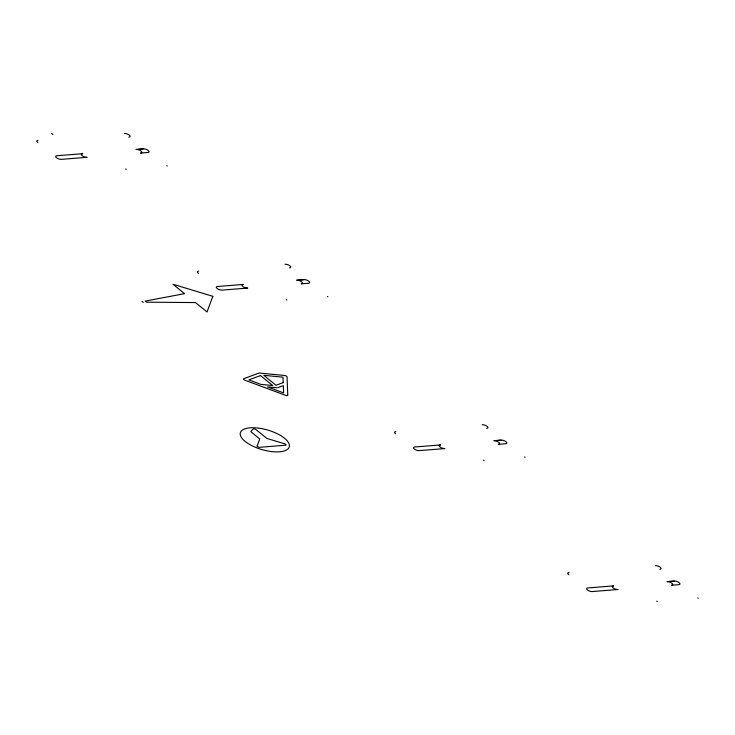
<?xml version="1.0" encoding="UTF-8"?>
<svg xmlns="http://www.w3.org/2000/svg" width="735" height="735" viewBox="0 0 735 735"><rect width="100%" height="100%" fill="white"/><g stroke="black" fill="none" stroke-linecap="round" stroke-linejoin="round"><path stroke-width="1.1" d="M277.747 387.685L283.333 385.627L283.618 392.922L267.531 386.886L276.727 387.768M138.244 149.324L143.279 148.874A3.418 1.369 16.2 0 1 147.9 150.28L148.397 150.684A3.418 1.369 16.2 0 1 147.726 152.503L140.495 153.073A3.418 1.369 16.2 0 0 141.166 151.254L140.67 150.85A3.418 1.369 16.2 0 0 136.049 149.453L143.279 148.874M298.879 280.081L303.913 279.64A3.418 1.369 16.2 0 1 308.535 281.036L309.031 281.441A3.418 1.369 16.2 0 1 308.36 283.26L301.129 283.829A3.418 1.369 16.2 0 0 301.8 282.01L301.304 281.606A3.418 1.369 16.2 0 0 296.683 280.21L303.913 279.64M496.051 440.587L501.086 440.136A3.418 1.369 16.2 0 1 505.708 441.533L506.204 441.946A3.418 1.369 16.2 0 1 505.533 443.756L498.312 444.335A3.418 1.369 16.2 0 0 498.982 442.516L498.477 442.112A3.418 1.369 16.2 0 0 493.865 440.715L501.086 440.136M669.19 581.523L674.234 581.073A3.418 1.369 16.2 0 1 678.846 582.469L679.342 582.883A3.418 1.369 16.2 0 1 678.681 584.692L671.45 585.271A3.418 1.369 16.2 0 0 672.121 583.452L671.625 583.048A3.418 1.369 16.2 0 0 667.003 581.651L674.234 581.073M166.799 165.669L167.295 166.073M327.433 296.425L327.929 296.83M524.615 456.922L525.112 457.326M697.754 597.858L698.25 598.262M125.758 168.921L126.255 169.326M286.393 299.678L286.898 300.082M483.575 460.183L484.071 460.588M656.713 601.12L657.209 601.524M51.597 133.494L52.911 134.569M37.898 142.562L37.402 142.158A3.418 1.369 16.2 0 1 38.073 140.339M198.533 273.319L198.037 272.915A3.418 1.369 16.2 0 1 198.707 271.096M395.715 433.825L395.219 433.411A3.418 1.369 16.2 0 1 395.88 431.601M568.853 574.761L568.357 574.347A3.418 1.369 16.2 0 1 569.028 572.537M141.947 301.35L143.261 302.416M124.371 133.494A3.418 1.369 16.2 0 1 128.993 134.891L129.489 135.295A3.418 1.369 16.2 0 1 128.818 137.114M285.005 264.251A3.418 1.369 16.2 0 1 289.627 265.647L290.123 266.052A3.418 1.369 16.2 0 1 289.452 267.871M655.326 565.684A3.418 1.369 16.2 0 1 659.947 567.089L660.443 567.493A3.418 1.369 16.2 0 1 659.773 569.313M482.188 424.747A3.418 1.369 16.2 0 1 486.8 426.153L487.305 426.557A3.418 1.369 16.2 0 1 486.634 428.367M287.762 395.108L287.403 395.503A2.334 0.937 16.2 0 1 286.273 395.595L244.948 380.252A2.122 0.854 16.2 0 1 243.873 378.654L258.775 373.159A2.168 0.864 16.2 0 1 259.795 373.077L284.344 375.447A2.113 0.845 16.2 0 1 286.181 375.998A2.122 0.854 16.2 0 1 287.045 376.908L287.762 395.108M257.167 445.998L257.149 446.108A1.7 0.68 16.2 0 0 259.565 447.303L285.621 445.235A1.7 0.68 16.2 0 0 284.923 443.903L266.814 438.409L255.844 429.488A1.7 0.68 16.2 0 0 253.198 429.038L250.993 431.344A1.709 0.689 16.2 0 0 251.241 432.042L259.749 438.97L257.167 445.998M212.81 296.315L207.049 311.98L195.492 302.572L146.403 302.168L145.089 301.102L184.558 293.669L173.001 284.261L212.81 296.315M260.512 375.576L248.853 379.876L260.879 384.387L272.731 385.526L260.512 375.576M283.214 382.613L276.02 385.269L263.801 375.319L283.003 377.165L283.214 382.613M82.669 153.689L56.981 155.728A3.418 1.369 16.2 0 0 56.31 157.547L56.806 157.951A3.418 1.369 16.2 0 0 61.428 159.348L87.125 157.308A3.418 1.369 16.2 0 1 82.504 155.912L82.008 155.508A3.418 1.369 16.2 0 1 82.669 153.689M243.303 284.445L217.615 286.485A3.418 1.369 16.2 0 0 216.944 288.304L217.441 288.708A3.418 1.369 16.2 0 0 222.062 290.104L247.759 288.065A3.418 1.369 16.2 0 1 243.138 286.668L242.642 286.264A3.418 1.369 16.2 0 1 243.303 284.445M440.486 444.951L414.788 446.981A3.418 1.369 16.2 0 0 414.117 448.8L414.623 449.204A3.418 1.369 16.2 0 0 419.235 450.61L444.932 448.57A3.418 1.369 16.2 0 1 440.311 447.174L439.815 446.761A3.418 1.369 16.2 0 1 440.486 444.951M613.624 585.887L587.926 587.926A3.418 1.369 16.2 0 0 587.265 589.736L587.761 590.141A3.418 1.369 16.2 0 0 592.373 591.546L618.071 589.507A3.418 1.369 16.2 0 1 613.459 588.11L612.953 587.697A3.418 1.369 16.2 0 1 613.624 585.887M249.578 444.436A25.449 10.189 16.2 0 0 289.158 447.192A25.449 10.189 16.2 0 0 255.688 427.834A25.449 10.189 16.2 0 0 249.578 444.436"/></g></svg>
